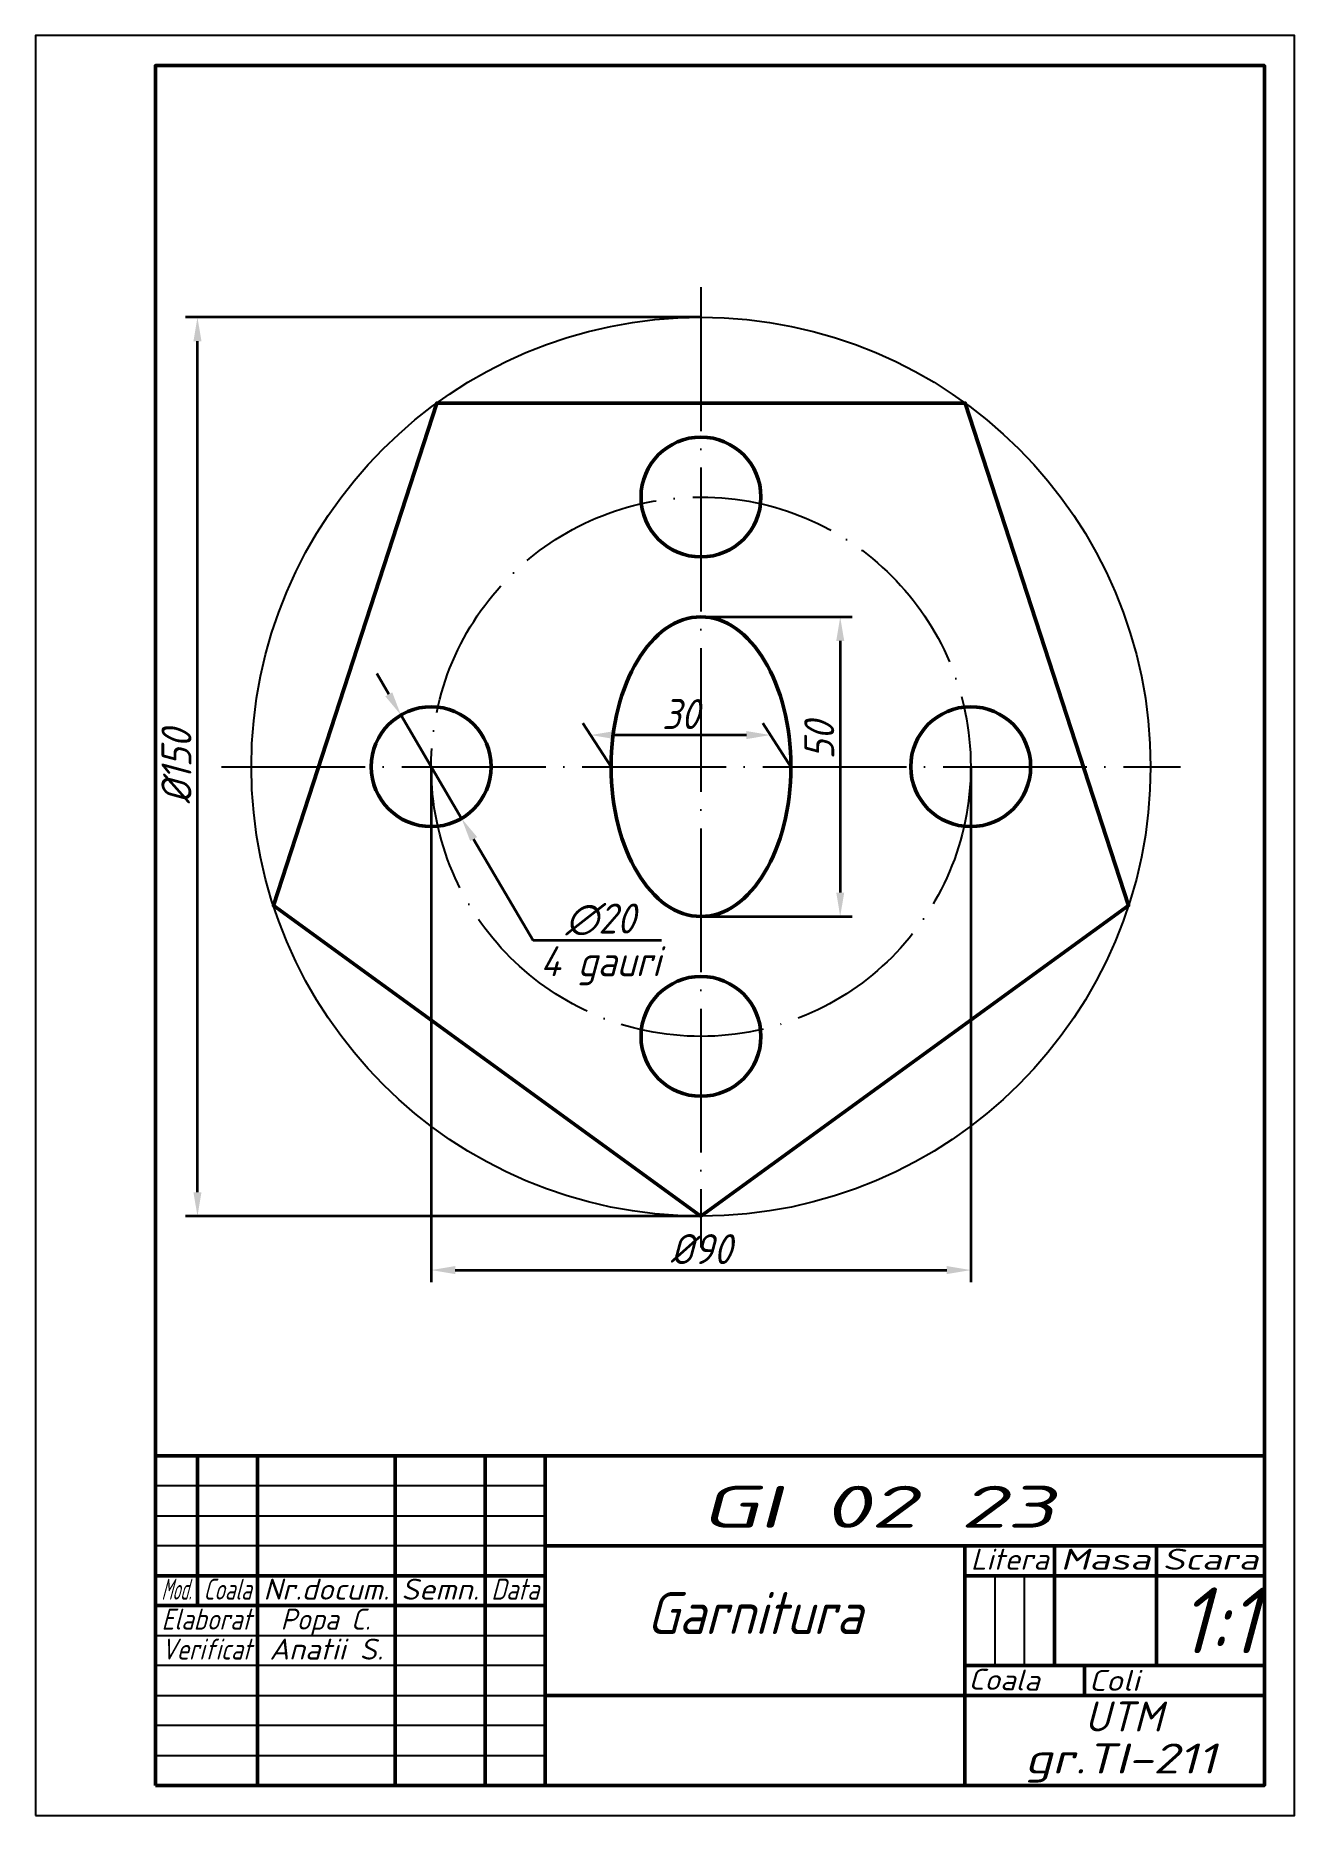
# Model space of a CAD drawing. Header units: millimetres. Extents: x 0 to 210, y 0 to 297.
import ezdxf
from ezdxf.enums import TextEntityAlignment as Align

# ---------------------------------------------------------------- set-up
doc = ezdxf.new("R2010")
doc.units = ezdxf.units.MM
doc.linetypes.add('ACAD_ISO04W100', pattern=[30, 24, -3, 0, -3])
doc.layers.get('0').update_dxf_attribs({"lineweight": 50})
for name, color, linetype, lineweight in [('axa', 10, 'ACAD_ISO04W100', 25), ('contur', 7, 'Continuous', 50), ('cote', 144, 'Continuous', 50), ('subtire', 162, 'Continuous', 25), ('text3.5', 84, 'Continuous', 35), ('text7', 104, 'Continuous', 50)]:
    doc.layers.add(name, color=color, linetype=linetype, lineweight=lineweight)
doc.styles.get("Standard").update_dxf_attribs({"font": 'isocp.shx', "oblique": 15})
doc.dimstyles.new('ISO-25', dxfattribs={"dimtxt": 5, "dimasz": 4, "dimexe": 2, "dimexo": 0, "dimgap": 1, "dimtad": 1, "dimtoh": 1, "dimdec": 0, "dimtxsty": 'Standard', "dimcen": 0, "dimadec": 0, "dimazin": 0, "dimtfac": 1, "dimtdec": 0, "dimtmove": 0, "dimatfit": 3, "dimldrblk": 'DOTSMALL', "dimfxl": 1, "dimlwd": 35, "dimlwe": 35, "dimarcsym": 0})

# ---------------------------------------------------------------- blocks, each defined once
blk = doc.blocks.new('*D1')
at = {"layer": 'cote', "color": 0, "lineweight": 35, "transparency": 16777216}
for p, q in [((66, 175), (66, 89)), ((156, 175), (156, 89)), ((70, 91), (152, 91))]:
    blk.add_line(p, q, dxfattribs=at)
at = {"layer": 'cote', "color": 0, "transparency": 16777216}
for points in [[(70, 91.67), (70, 90.33), (66, 91)], [(152, 91.67), (152, 90.33), (156, 91)]]:
    blk.add_solid(points, dxfattribs=at)
at = {"layer": 'Defpoints', "color": 0, "transparency": 16777216}
for p in [(66, 175), (156, 175), (156, 91)]:
    blk.add_point(p, dxfattribs=at)
at = {"layer": 'cote', "color": 0, "transparency": 16777216, "insert": (111, 94.5), "char_height": 5, "attachment_point": 5}
blk.add_mtext('%%C90', dxfattribs=at)
blk = doc.blocks.new('_DotSmall')
at = {"color": 0, "linetype": 'ByBlock', "const_width": 0.5}
blk.add_lwpolyline([(-0.0625, 0, 1), (0.0625, 0, 1)], format="xyb", close=True, dxfattribs=at)
blk = doc.blocks.new('*D3')
at = {"layer": 'cote', "color": 0, "lineweight": 35, "transparency": 16777216}
for p, q in [((111, 250), (25, 250)), ((27, 104), (27, 246)), ((111, 100), (25, 100))]:
    blk.add_line(p, q, dxfattribs=at)
at = {"layer": 'cote', "color": 0, "transparency": 16777216}
for points in [[(26.33, 246), (27.67, 246), (27, 250)], [(26.33, 104), (27.67, 104), (27, 100)]]:
    blk.add_solid(points, dxfattribs=at)
at = {"layer": 'Defpoints', "color": 0, "transparency": 16777216}
for p in [(27, 250), (111, 250), (111, 100)]:
    blk.add_point(p, dxfattribs=at)
at = {"layer": 'cote', "color": 0, "transparency": 16777216, "insert": (23.5, 175), "char_height": 5, "attachment_point": 5, "rotation": 90}
blk.add_mtext('%%C150', dxfattribs=at)
blk = doc.blocks.new('*D5')
at = {"layer": 'cote', "color": 0, "lineweight": 35, "transparency": 16777216}
for p, q in [((111, 200), (136.23, 200)), ((134.23, 196), (134.23, 154)), ((111, 150), (136.23, 150))]:
    blk.add_line(p, q, dxfattribs=at)
at = {"layer": 'cote', "color": 0, "transparency": 16777216}
for points in [[(133.57, 196), (134.9, 196), (134.23, 200)], [(133.57, 154), (134.9, 154), (134.23, 150)]]:
    blk.add_solid(points, dxfattribs=at)
at = {"layer": 'Defpoints', "color": 0, "transparency": 16777216}
for p in [(111, 200), (111, 150), (134.23, 150)]:
    blk.add_point(p, dxfattribs=at)
at = {"layer": 'cote', "color": 0, "transparency": 16777216, "insert": (130.73, 179.37), "char_height": 5, "attachment_point": 5, "rotation": 90}
blk.add_mtext('50', dxfattribs=at)
blk = doc.blocks.new('*D6')
at = {"layer": 'cote', "color": 0, "lineweight": 35, "transparency": 16777216}
for p, q in [((96, 175), (91.3, 182.28)), ((126, 175), (121.3, 182.28)), ((118.59, 180.28), (96.59, 180.28))]:
    blk.add_line(p, q, dxfattribs=at)
at = {"layer": 'cote', "color": 0, "transparency": 16777216}
for points in [[(96.59, 180.94), (96.59, 179.61), (92.59, 180.28)], [(118.59, 180.94), (118.59, 179.61), (122.59, 180.28)]]:
    blk.add_solid(points, dxfattribs=at)
at = {"layer": 'Defpoints', "color": 0, "transparency": 16777216}
for p in [(92.59, 180.28), (96, 175), (126, 175)]:
    blk.add_point(p, dxfattribs=at)
at = {"layer": 'cote', "color": 0, "transparency": 16777216, "insert": (107.59, 183.78), "char_height": 5, "attachment_point": 5}
blk.add_mtext('30', dxfattribs=at)
blk = doc.blocks.new('*D9')
at = {"layer": 'cote', "color": 0, "lineweight": 35, "transparency": 16777216}
for p, q in [((58.92, 187.08), (56.9, 190.53)), ((60.94, 183.63), (71.06, 166.37)), ((83, 146), (73.08, 162.92)), ((104.44, 146), (83, 146))]:
    blk.add_line(p, q, dxfattribs=at)
at = {"layer": 'cote', "color": 0, "transparency": 16777216}
for points in [[(59.5, 187.41), (58.34, 186.74), (60.94, 183.63)], [(73.66, 163.26), (72.5, 162.59), (71.06, 166.37)]]:
    blk.add_solid(points, dxfattribs=at)
at = {"layer": 'Defpoints', "color": 0, "transparency": 16777216}
for p in [(60.94, 183.63), (71.06, 166.37)]:
    blk.add_point(p, dxfattribs=at)
at = {"layer": 'cote', "color": 0, "transparency": 16777216, "char_height": 5, "attachment_point": 5}
for s, insert in [('∅20', (94.22, 149.5)), ('4 gauri', (94.22, 141.78))]:
    blk.add_mtext(s, dxfattribs=dict(at, insert=insert))

msp = doc.modelspace()

# ---------------------------------------------------------------- linework, layer by layer
at = {"layer": 'axa'}
for p, q in [((111, 255), (111, 94.75)), ((31, 175), (191, 175))]:
    msp.add_line(p, q, dxfattribs=at)
msp.add_circle((111, 175), 45, dxfattribs=at)
at = {"layer": 'contur'}
for p, q in [((27, 35), (27, 60)), ((27, 60), (37, 60)), ((37, 60), (37, 5)), ((60, 5), (60, 60)), ((60, 60), (75, 60)), ((75, 60), (75, 5)), ((85, 5), (85, 60)), ((205, 45), (85, 45)), ((85, 45), (85, 20)), ((155, 5), (155, 45)), ((155, 45), (155, 40)), ((170, 45), (170, 25)), ((187, 25), (187, 45)), ((85, 40), (20, 40)), ((85, 35), (85, 40)), ((155, 40), (205, 40)), ((20, 35), (85, 35)), ((205, 25), (155, 25)), ((170, 25), (187, 25)), ((175, 25), (175, 20)), ((205, 20), (205, 25)), ((85, 20), (205, 20)), ((37, 5), (60, 5)), ((75, 5), (85, 5))]:
    msp.add_line(p, q, dxfattribs=at)
for points in [[(20, 5), (205, 5), (205, 292), (20, 292)], [(111, 100), (182.33, 151.82), (155.08, 235.68), (66.92, 235.68), (39.67, 151.82)], [(20, 5), (205, 5), (205, 60), (20, 60)]]:
    msp.add_lwpolyline(points, close=True, dxfattribs=at)
for centre in [(111, 220), (66, 175), (156, 175), (111, 130)]:
    msp.add_circle(centre, 10, dxfattribs=at)
msp.add_ellipse((111, 175), major_axis=(0, 25), ratio=0.6, dxfattribs=at)
at = {"layer": 'subtire'}
for p, q in [((85, 55), (20, 55)), ((85, 50), (85, 55)), ((20, 45), (20, 50)), ((20, 50), (85, 50)), ((85, 45), (20, 45)), ((85, 30), (85, 45)), ((160, 40), (160, 25)), ((165, 25), (165, 40)), ((20, 25), (20, 30)), ((20, 30), (85, 30)), ((85, 25), (20, 25)), ((85, 20), (85, 25)), ((160, 25), (165, 25)), ((20, 15), (20, 20)), ((20, 20), (85, 20)), ((85, 15), (20, 15)), ((85, 10), (85, 15)), ((20, 10), (85, 10))]:
    msp.add_line(p, q, dxfattribs=at)
msp.add_lwpolyline([(0, 0), (210, 0), (210, 297), (0, 297)], close=True, dxfattribs=at)
msp.add_circle((111, 175), 75, dxfattribs=at)

# ---------------------------------------------------------------- texts
at = {"layer": 'text3.5', "oblique": 15}
for s, width, p, p2 in [('Litera', 1.065412, (156, 41), (169, 41)), ('Masa', 1.483591, (171, 41), (186, 41)), ('Scara', 1.39108, (188, 41), (204, 41)), ('Mod.', 0.58309, (21, 36), (26, 36)), ('Coala', 0.740614, (28, 36), (36, 36)), ('Nr.docum.', 1.100917, (38, 36), (59, 36)), ('Semn.', 1.142857, (61, 36), (74, 36)), ('Data', 0.850896, (76, 36), (84, 36)), ('Elaborat', 0.865801, (21, 31), (36, 31)), ('Elaborat', 0.865801, (21, 31), (36, 31)), ('Popa C.', 1.032702, (40.87, 31), (55.87, 31)), ('Verificat', 0.832178, (21, 26), (36, 26)), ('Anatii S.', 1.119293, (39, 26), (58, 26)), ('Coli', 1.24373, (175.7, 20.78), (184.18, 20.78))]:
    msp.add_text(s, height=3.5, dxfattribs=dict(at, width=width)).set_placement(p, p2, align=Align.FIT)
at = {"layer": 'text3.5', "oblique": 15, "width": 1.099041}
msp.add_text('Coala', height=3.5, rotation=358.9531, dxfattribs=at).set_placement((155.61, 21.01), (167.48, 20.79), align=Align.FIT)
at = {"layer": 'text7', "oblique": 15}
for s, height, width, p, p2 in [('GI 02 23', 7, 1.835722, (111, 48), (170, 48)), ('UTM', 5, 1.106383, (175, 14), (188, 14)), ('gr.TI-211', 5, 1.292929, (165, 7), (197, 7))]:
    msp.add_text(s, height=height, dxfattribs=dict(at, width=width)).set_placement(p, p2, align=Align.FIT)
msp.add_text('Garnitura', height=7, dxfattribs=at).set_placement((119.93, 33.78), align=Align.MIDDLE)
at = {"layer": 'text7', "insert": (190.71, 38.05), "char_height": 11.011, "attachment_point": 1}
msp.add_mtext_dynamic_manual_height_columns('1:1', width=4, gutter_width=55.06, heights=[0], dxfattribs=at)

# ---------------------------------------------------------------- dimensions: what is measured, and where the dimension line sits
at = {"layer": 'cote'}
dim = msp.add_linear_dim(base=(27, 250), p1=(111, 100), p2=(111, 250), angle=90, text='%%C<>', dimstyle='ISO-25', dxfattribs=at)
dim.commit()
dim.dimension.update_dxf_attribs({"geometry": '*D3', "text_midpoint": (23.5, 175)})
dim = msp.add_linear_dim(base=(134.23, 150), p1=(111, 200), p2=(111, 150), angle=90, dimstyle='ISO-25', dxfattribs=at)
dim.commit()
dim.dimension.update_dxf_attribs({"geometry": '*D5', "text_midpoint": (134.23, 179.37), "dimtype": 160})
dim = msp.add_diameter_dim_2p(p1=(60.94, 183.63), p2=(71.06, 166.37), text='<>\\X4 gauri', dimstyle='ISO-25', dxfattribs=at)
dim.commit()
dim.dimension.update_dxf_attribs({"geometry": '*D9', "text_midpoint": (94.22, 146), "dimtype": 163})
dim = msp.add_linear_dim(base=(92.59, 180.28), p1=(126, 175), p2=(96, 175), dimstyle='ISO-25', dxfattribs=at)
dim.commit()
dim.dimension.update_dxf_attribs({"geometry": '*D6', "text_midpoint": (107.59, 183.78)})
dim = msp.add_linear_dim(base=(156, 91), p1=(66, 175), p2=(156, 175), text='%%C<>', dimstyle='ISO-25', dxfattribs=at)
dim.commit()
dim.dimension.update_dxf_attribs({"geometry": '*D1', "text_midpoint": (111, 94.5)})

doc.saveas('drawing.dxf')
